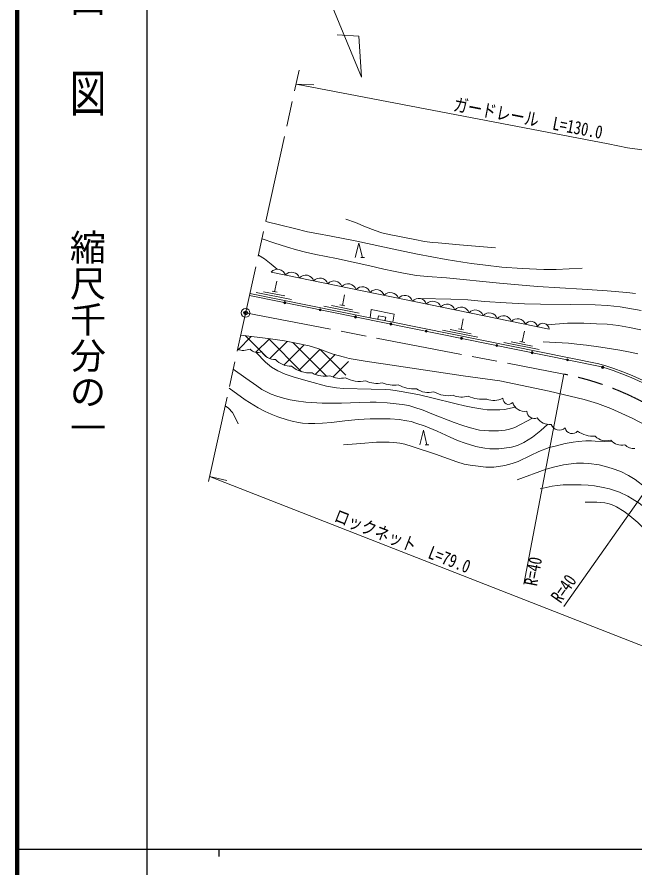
# Model space of a CAD drawing. Units: millimetres, scale not verified. Extents: x 40000 to 680000, y 20000 to 380000.
# Drawn here: x 40000 to 125716, y 202409 to 320447 of the extents above; entities that cross this region are included whole.
import ezdxf
from ezdxf.enums import TextEntityAlignment as Align

# ---------------------------------------------------------------- set-up
doc = ezdxf.new("R2010")
doc.units = ezdxf.units.MM
doc.header["$LTSCALE"] = 1000
doc.header["$PDMODE"] = 32
doc.header["$PDSIZE"] = 500
doc.linetypes.add('CHAIN', pattern=[18.5, 12, -1.5, 3.5, -1.5])
for name, color, linetype, lineweight in [('M-BGD', 7, 'Continuous', 13), ('M-BMK', 2, 'CHAIN', 13), ('M-BMK-SRVR', 3, 'Continuous', 13), ('M-STR-HTXT', 7, 'Continuous', 13), ('M-TTL', 2, 'Continuous', 140), ('M-TTL-BAND', 7, 'Continuous', 25)]:
    doc.layers.add(name, color=color, linetype=linetype, lineweight=lineweight)
doc.layers.add('M-OTRS', color=6, linetype='Continuous')
doc.styles.add('@ＭＳ ゴシック', font='')
doc.styles.add('ＭＳ ゴシック', font='')
doc.styles.get('@ＭＳ ゴシック').set_extended_font_data('@MS Gothic')
doc.styles.get('ＭＳ ゴシック').set_extended_font_data('MS Gothic')

msp = doc.modelspace()

# ---------------------------------------------------------------- hatches: boundary and pattern name
at = {"layer": 'M-BGD'}
for points in [[(77001, 280860, -1), (77295, 280800, -1)], [(81902, 279868, -1), (82196, 279808, -1)], [(86803, 278876, -1), (87097, 278817, -1)], [(91703, 277885, -1), (91997, 277825, -1)], [(96604, 276893, -1), (96898, 276833, -1)], [(101505, 275901, -1), (101799, 275842, -1)], [(106405, 274910, -1), (106699, 274850, -1)], [(111306, 273918, -1), (111600, 273858, -1)], [(116207, 272926, -1), (116501, 272867, -1)], [(121100, 271903, -1), (121389, 271824, -0.41421), (121205, 271719, -0.41421)]]:
    msp.add_hatch(color=256, dxfattribs=at).paths.add_polyline_path(points)
h = msp.add_hatch(dxfattribs=at)
h.set_pattern_fill('USER', color=256, style=0, pattern_type=2)
h.set_pattern_definition([(45, (0, -0), (-1414.214, 1414.214), []), (135, (0, -0), (-1414.214, -1414.214), [])])
h.paths.add_polyline_path([(86082, 273070), (85406, 273272), (83848, 273690), (81856, 274401), (80538, 274823), (79175, 275136), (77106, 275529), (75161, 275806), (71038, 276336), (70594, 274320, 0.1692), (72337, 274392, 0.32423), (73932, 274027, 0.26823), (75862, 272932, 0.21398), (78072, 272007, 0.18989), (80950, 271076, 0.18563), (83404, 270692, 0.18866), (85535, 270412)])

# ---------------------------------------------------------------- linework, layer by layer
for p, q in [((87676, 287067), (88176, 287067)), ((75267, 285069), (113808, 277147)), ((75726, 282342), (76024, 283812)), ((72312, 282114), (88973, 278743)), ((73157, 282250), (78057, 281258)), ((74196, 282345), (77137, 281750)), ((75383, 282411), (76069, 282272)), ((85138, 280437), (85436, 281908)), ((82569, 280345), (87470, 279353)), ((83609, 280441), (86549, 279846)), ((84795, 280507), (85481, 280368)), ((89143, 279857), (88973, 278743)), ((89143, 279857), (92297, 279219)), ((92128, 278105), (88973, 278743)), ((90160, 279013), (90061, 278523)), ((91140, 278815), (90160, 279013)), ((91041, 278325), (91140, 278815)), ((92297, 279219), (92128, 278105)), ((101588, 277109), (101885, 278579)), ((99019, 277016), (103919, 276025)), ((100058, 277112), (102999, 276517)), ((101245, 277178), (101931, 277039)), ((110079, 275390), (110377, 276861)), ((107510, 275298), (112411, 274307)), ((108550, 275394), (111490, 274799)), ((109736, 275460), (110422, 275321)), ((96614, 261126), (97114, 261126))]:
    msp.add_line(p, q, dxfattribs=at)
for points in [[(74508, 292074), (76616, 291563), (78493, 291090), (80291, 290664), (81572, 290420), (83577, 290037), (86907, 289388), (92685, 288134), (95545, 287552), (99523, 286827), (101840, 286444), (103056, 286272), (104995, 286036), (107228, 285761), (110061, 285582), (113070, 285441), (114767, 285426), (118404, 285597)], [(85627, 292426), (86949, 291946), (88355, 291338), (89701, 290820), (90591, 290511), (91642, 290257), (95167, 289582), (96511, 289324), (97638, 289186), (98400, 289104), (101396, 288852), (106392, 288407)], [(73981, 289684), (75626, 289111), (77512, 288502), (78749, 288156), (79992, 287838), (81446, 287508), (84297, 286942), (88959, 285947), (90895, 285490), (92225, 285215), (93606, 284930), (95413, 284608), (96944, 284446), (99583, 284270), (106928, 283527), (112177, 283081), (118372, 282714), (121836, 282463), (124605, 282229), (125783, 282099)], [(86926, 287067), (87426, 289067), (87926, 287067)], [(73479, 287406), (74305, 286889), (75234, 286170), (76066, 285449)], [(72248, 281821), (120638, 272030), (121721, 271734), (122669, 271408), (123905, 270963), (125194, 270429), (126704, 269735)], [(95952, 281401), (100154, 281303), (102548, 281219), (104821, 280984), (107836, 280798), (110401, 280676), (112606, 280634), (116707, 280575), (120178, 280513), (121889, 280417), (123653, 280256), (126566, 279751)], [(92128, 278105), (120707, 272322), (121809, 272021), (122769, 271691), (124014, 271243), (125314, 270704), (126834, 270006)], [(113514, 277750), (116340, 277972), (118599, 277959), (120377, 277890), (121850, 277819), (123427, 277648), (124949, 277392), (126515, 277036)], [(71038, 276336), (75161, 275806), (77106, 275529), (79175, 275136), (80538, 274823), (81856, 274401), (83848, 273690), (85406, 273272), (86082, 273070), (88580, 272662), (90790, 272326), (101887, 270698), (106979, 269994), (113810, 268571), (118689, 267410), (120519, 266828), (122360, 266129), (125425, 264745), (127941, 263393)], [(112994, 275403), (116484, 275206), (117669, 275075), (119003, 274925), (120646, 274717), (122174, 274487), (123625, 274229), (124812, 274006), (126119, 273738)], [(73193, 273930), (74476, 272557), (75319, 271879), (76171, 271375), (77188, 270925), (78436, 270489), (80554, 269868), (82909, 269261), (84293, 269008), (85296, 268921), (89142, 268825), (91138, 268762), (91799, 268717), (92459, 268640), (93304, 268501), (94569, 268277), (95823, 268018), (97530, 267612), (100905, 266781), (102051, 266530), (103227, 266280), (104604, 266033), (105225, 265981), (106242, 265942), (106968, 265953), (107605, 266024), (109099, 266329)], [(69998, 271620), (71757, 270329), (73246, 269269), (73974, 268769), (74605, 268437), (75249, 268152), (76021, 267871), (76973, 267584), (77904, 267349), (78711, 267191), (80049, 267013), (82313, 266885), (84994, 266901), (87517, 266993), (88964, 267041), (89815, 267006), (91328, 266909), (93441, 266701), (94337, 266542), (95053, 266347), (96321, 265916), (97559, 265415), (100656, 264190), (101681, 263819), (102735, 263488), (104158, 263160), (104813, 263086), (105458, 263060), (106788, 263055), (107716, 263136), (108330, 263257), (109058, 263501), (111508, 264787)], [(69410, 268953), (71647, 267341), (73469, 266233), (74419, 265718), (75246, 265352), (76200, 264994), (77460, 264594), (78146, 264390), (79047, 264205), (79604, 264095), (80415, 264048), (81319, 264056), (82368, 264100), (83631, 264222), (85451, 264452), (87304, 264605), (88995, 264700), (90294, 264727), (91770, 264692), (93010, 264611), (94075, 264446), (94662, 264323), (95306, 264118), (96621, 263687), (98265, 262977), (100078, 262145), (101114, 261707), (102162, 261317), (103646, 260863), (104112, 260779), (104902, 260648), (105568, 260568), (106201, 260543), (106852, 260558), (107573, 260630), (108591, 260791), (109406, 261028), (110314, 261431), (111509, 262176), (112644, 263085), (113578, 263947)], [(68876, 266528), (69347, 266211), (69897, 265592), (70234, 265007), (70693, 264010)], [(95864, 261126), (96364, 263126), (96864, 261126)], [(85302, 261112), (87690, 261268), (89858, 261454), (91607, 261454), (92258, 261406), (93087, 261324), (93770, 261174), (94810, 260872), (98047, 259808), (100997, 258745), (102023, 258439), (102875, 258286), (103985, 258130), (105046, 257997), (106147, 257997), (106798, 258078), (107665, 258259), (108700, 258503), (109530, 258798), (111203, 259621), (112386, 260172), (113793, 260718), (114820, 260976), (116030, 261294), (117133, 261480), (117826, 261581), (118922, 261647), (119670, 261647), (120200, 261596), (121455, 261569), (122517, 261605)], [(109393, 256242), (113392, 257716), (114580, 258056), (115798, 258331), (116863, 258480), (117594, 258538), (118596, 258538), (119302, 258510), (120764, 258309), (121624, 258114), (122543, 257838), (123770, 257403), (124816, 256855), (125725, 256301), (127163, 255193), (128563, 253889), (131111, 251288), (132496, 249644), (133135, 248638), (133814, 247632), (134422, 246375), (136089, 242955)], [(112557, 254988), (114234, 255367), (114941, 255476), (115737, 255547), (116308, 255557), (117021, 255557), (118239, 255540), (119222, 255503), (120115, 255407), (121321, 255199), (122166, 254998), (123568, 254520), (124713, 253989), (125333, 253636), (126285, 252996), (127142, 252372), (128025, 251604), (131092, 248373), (132578, 246449), (133359, 245283)], [(118821, 253168), (120404, 253141), (120940, 253114), (121557, 253055), (121969, 252952), (122482, 252808), (123149, 252527), (124232, 251850), (124758, 251454), (125269, 251034), (126119, 250341), (127539, 248869), (128343, 247951)]]:
    msp.add_lwpolyline(points, dxfattribs=at)
for centre in [(77148, 280830), (82049, 279838), (86950, 278846), (91850, 277855), (96751, 276863), (101652, 275871), (106552, 274880), (111453, 273888), (116354, 272896), (121245, 271864)]:
    msp.add_circle(centre, 150, dxfattribs=at)
for centre, radius, start, end in [((76128, 284291), 1160, 18.87104, 137.90066), ((78087, 283888), 1160, 18.87104, 137.90066), ((80046, 283485), 1160, 18.87104, 137.90066), ((82005, 283083), 1160, 18.87104, 137.90066), ((83964, 282680), 1160, 18.87104, 137.90066), ((85923, 282278), 1160, 18.87104, 137.90066), ((87882, 281875), 1160, 18.87104, 137.90066), ((89841, 281472), 1160, 18.87104, 137.90066), ((91800, 281070), 1160, 18.87104, 137.90066), ((93759, 280667), 1160, 18.87104, 137.90066), ((95718, 280264), 1160, 18.87104, 137.90066), ((97677, 279862), 1160, 18.87104, 137.90066), ((99637, 279459), 1160, 18.87104, 137.90066), ((101596, 279056), 1160, 18.87104, 137.90066), ((103555, 278654), 1160, 18.87104, 137.90066), ((105514, 278251), 1160, 18.87104, 137.90066), ((107473, 277848), 1160, 18.87104, 137.90066), ((109432, 277446), 1160, 18.87104, 137.90066), ((111287, 277361), 885, 8.05158, 148.72012), ((112941, 277097), 869, 3.32511, 153.44659), ((71362, 276858), 2651, 253.14989, 291.56403), ((73386, 275310), 1394, 221.18885, 293.04588), ((75844, 275150), 2218, 210.4013, 270.46181), ((77998, 274932), 2926, 223.12582, 271.43786), ((80693, 275195), 4127, 230.56977, 273.57697), ((82676, 274074), 3460, 240.08137, 282.14552), ((84828, 273276), 2950, 241.13947, 283.87395), ((87554, 274082), 4189, 241.18142, 281.25287), ((89928, 273104), 3496, 243.56831, 282.19645), ((92256, 273643), 4263, 248.10482, 278.36731), ((95074, 273488), 4619, 241.58864, 273.90015), ((97038, 271247), 2886, 235.13806, 285.50154), ((99819, 271821), 3911, 239.07105, 280.081), ((101689, 270610), 2893, 245.8218, 288.27507), ((104533, 271844), 4428, 244.06109, 278.05111), ((106163, 269985), 2719, 248.19342, 297.00859), ((108171, 267490), 777, 174.68331, 318.44309), ((110383, 267433), 1694, 195.67788, 280.81532), ((111767, 265823), 1068, 182.8878, 292.00665), ((113860, 265962), 2034, 213.70154, 275.86402), ((115211, 264367), 1221, 200.58658, 312.52587), ((117011, 263650), 992, 190.60847, 319.45098), ((119977, 266034), 3751, 233.85211, 273.57816), ((121717, 263794), 2128, 224.97163, 287.98226), ((123811, 262870), 1810, 217.43563, 285.49734), ((125551, 262302), 1720, 223.08215, 275.51097)]:
    msp.add_arc(centre, radius, start, end, dxfattribs=at)
at = {"layer": 'M-BMK'}
for p, q in [((66557, 256010), (79143, 313093)), ((71712, 279394), (115858, 270922))]:
    msp.add_line(p, q, dxfattribs=at)
msp.add_arc((108119, 231677), 40000, 51.56015, 78.8436, dxfattribs=at)
at = {"layer": 'M-BMK-SRVR'}
for p, q in [((75200, 342652), (87792, 312117)), ((87414, 317772), (84421, 317994)), ((87792, 312117), (87414, 317772))]:
    msp.add_line(p, q, dxfattribs=at)
msp.add_circle((71712, 279394), 600, dxfattribs=at)
at = {"layer": 'M-OTRS'}
msp.add_point((71712, 279394), dxfattribs=at)
at = {"layer": 'M-STR-HTXT'}
for p, q in [((78713, 311143), (121984, 302839)), ((78713, 311143), (81165, 311021)), ((115858, 270922), (110312, 241774)), ((132986, 263008), (115859, 238698)), ((66715, 256727), (132572, 230913)), ((66715, 256727), (69103, 256158))]:
    msp.add_line(p, q, dxfattribs=at)
msp.add_lwpolyline([(121984, 302839), (124683, 302309), (126391, 302060), (126941, 301997), (127577, 301974), (128264, 301995), (128909, 302057), (129569, 302272), (130203, 302536), (130930, 302920), (131682, 303382), (132366, 303827), (133070, 304349), (134075, 305105), (135066, 305997), (135852, 306876), (137378, 308832), (139115, 311402), (144064, 320090)], dxfattribs=at)
at = {"layer": 'M-TTL'}
msp.add_line((40000, 380000), (40000, 20000), dxfattribs=at)
at = {"layer": 'M-TTL-BAND'}
for p, q in [((58000, 370000), (58000, 20000)), ((40000, 205000), (579000, 205000)), ((68000, 205000), (68000, 204000))]:
    msp.add_line(p, q, dxfattribs=at)

# ---------------------------------------------------------------- texts
at = {"layer": 'M-STR-HTXT', "style": 'ＭＳ ゴシック', "width": 0.8}
for s, rotation, p in [('ガードレール\u3000L=130.0', 349.136, (110620, 304968)), ('ロックネット\u3000L=79.0', 338.596, (92942, 246391))]:
    msp.add_text(s, height=1833, rotation=rotation, dxfattribs=at).set_placement(p, align=Align.BOTTOM_CENTER)
msp.add_text('R=40', height=1833, rotation=79.227, dxfattribs=at).set_placement((110312, 241774), align=Align.TOP_LEFT)
msp.add_text('R=40', height=1833, rotation=54.834, dxfattribs=at).set_placement((115859, 238698), align=Align.BOTTOM_LEFT)
at = {"layer": 'M-TTL-BAND', "style": '@ＭＳ ゴシック', "width": 1.4}
msp.add_text('平  面  図', height=3666, rotation=270, dxfattribs=at).set_placement((49777, 306475), align=Align.MIDDLE_RIGHT)
at = {"layer": 'M-TTL-BAND', "style": '@ＭＳ ゴシック'}
msp.add_text('縮尺千分の一', height=3666, rotation=270, dxfattribs=at).set_placement((49777, 261030), align=Align.MIDDLE_RIGHT)

doc.saveas('drawing.dxf')
